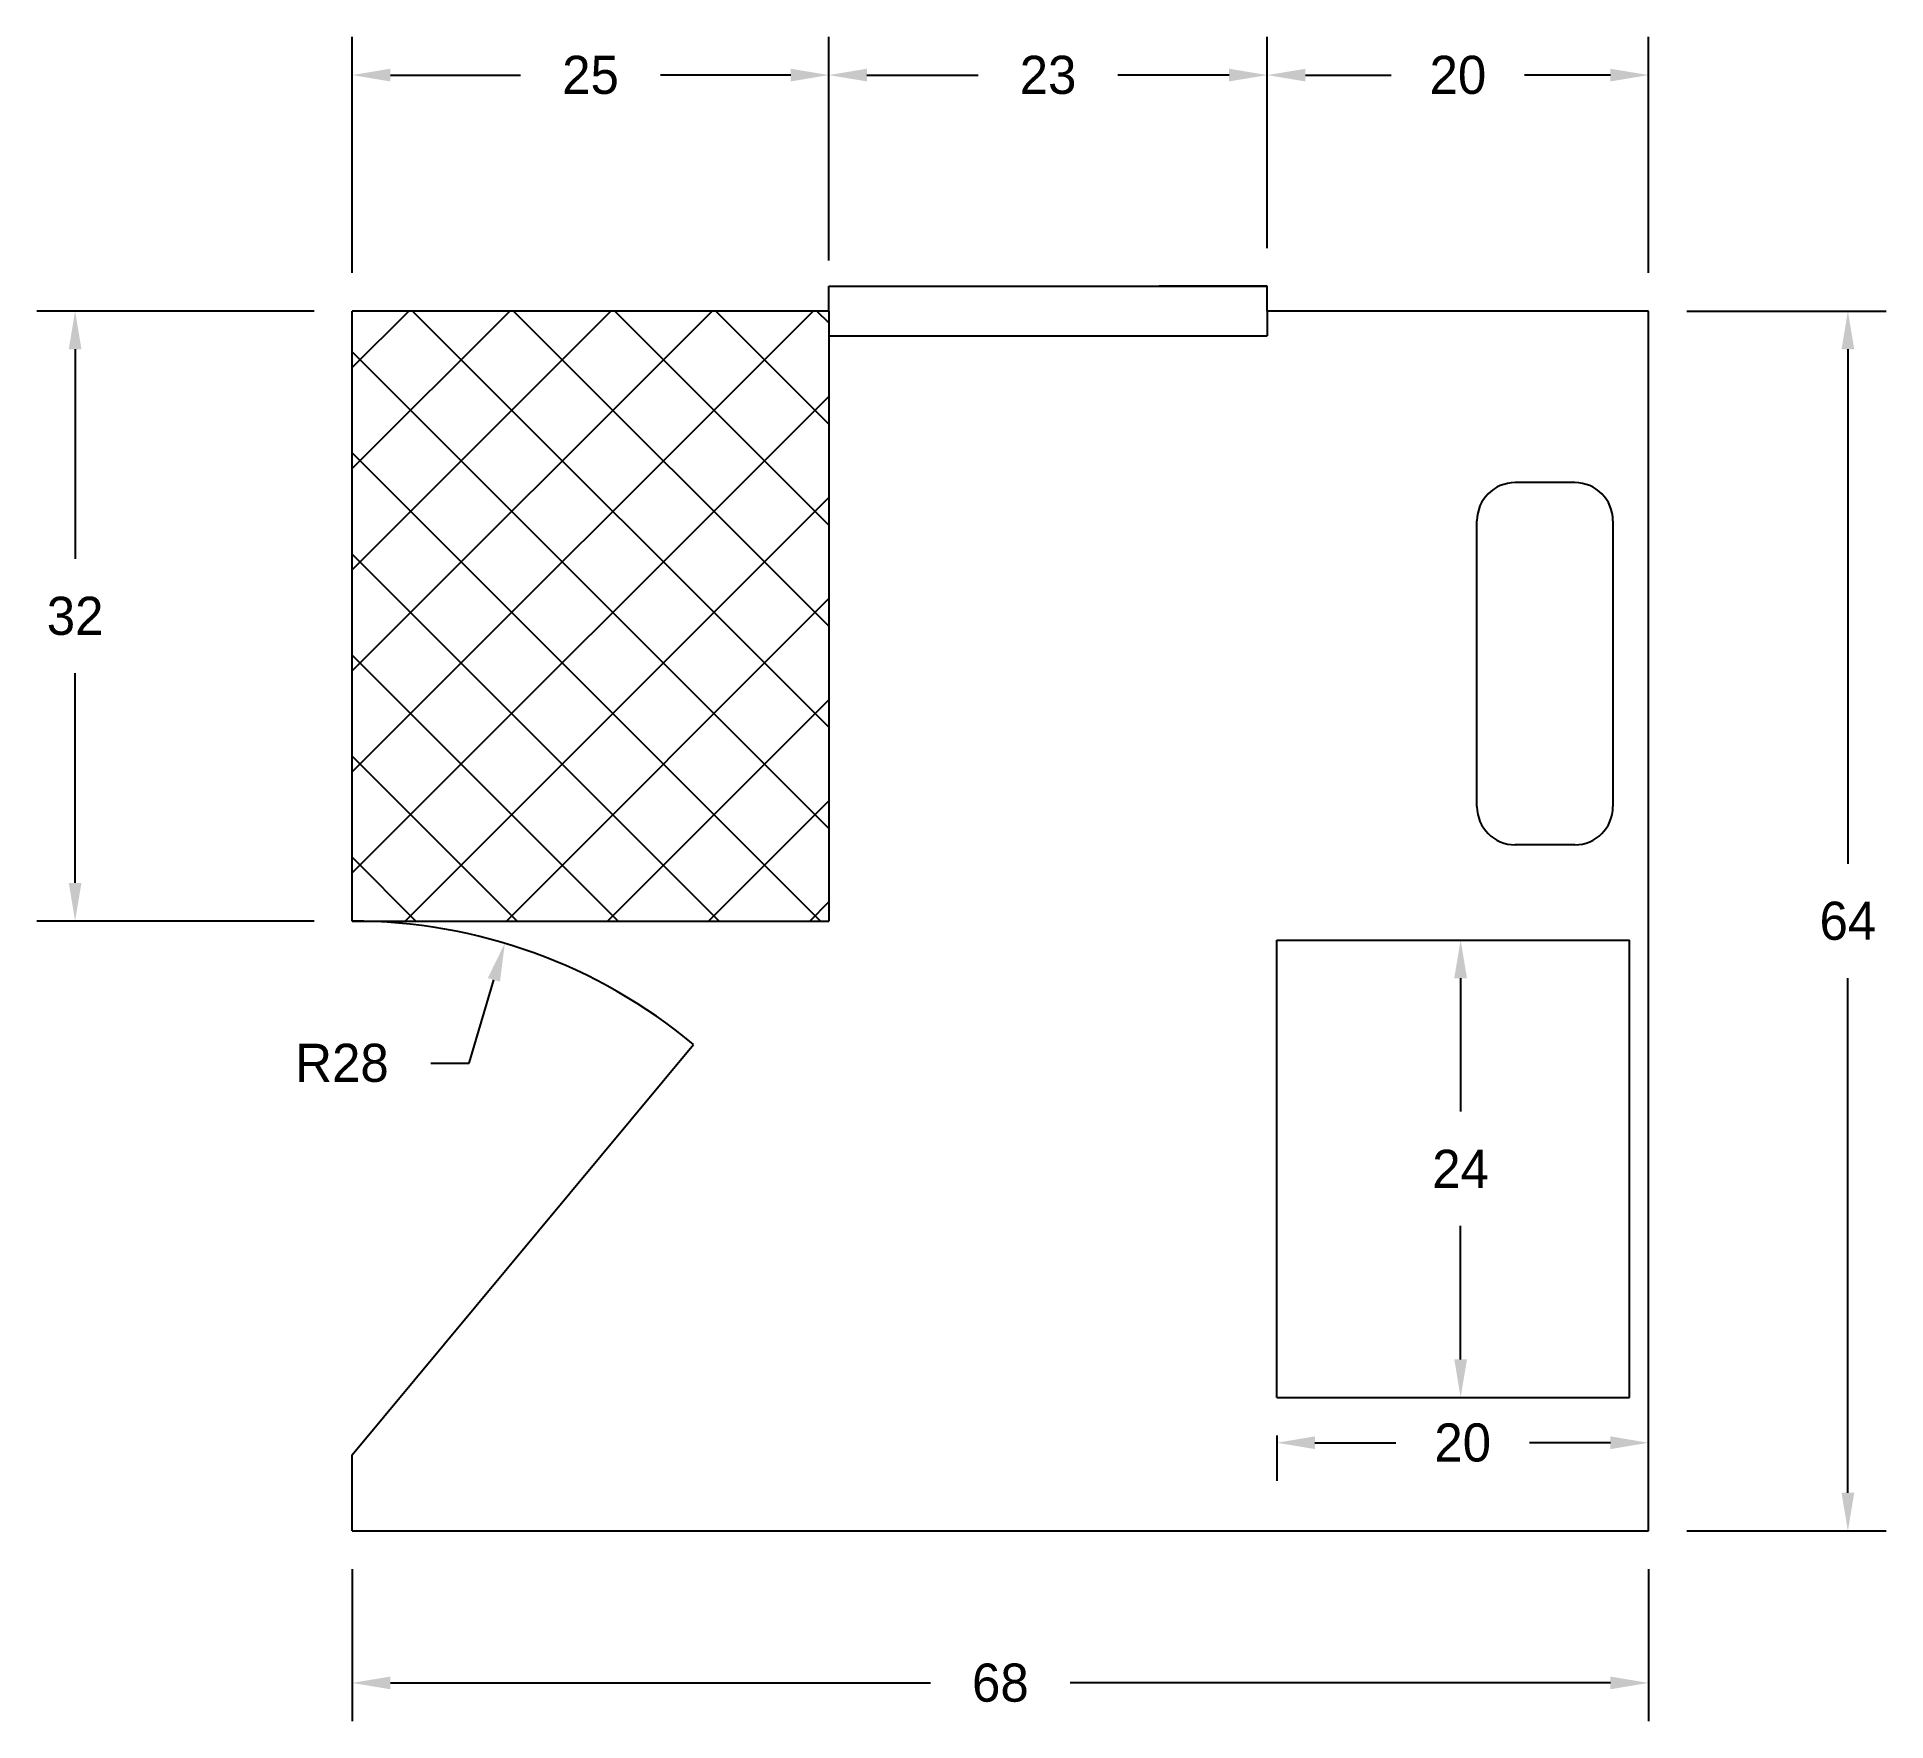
# Model space of a CAD drawing. Header units: inches. Extents: x 1.6 to 98.6, y -5.1 to 83.2.
import ezdxf

# ---------------------------------------------------------------- set-up
doc = ezdxf.new("R2010")
doc.units = ezdxf.units.IN
doc.header["$MEASUREMENT"] = 0
doc.dimstyles.get("Standard").update_dxf_attribs({"dimtxt": 2, "dimasz": 2, "dimexe": 2, "dimexo": 2, "dimgap": 2, "dimtad": 0, "dimtih": 1, "dimtoh": 1, "dimdec": 0, "dimzin": 0, "dimdsep": 46, "dimtxsty": 'Standard', "dimcen": 2, "dimclrd": 5, "dimclre": 5, "dimclrt": 5, "dimadec": 0, "dimazin": 0, "dimtfac": 1, "dimtdec": 0, "dimtofl": 0, "dimtmove": 0, "dimatfit": 3, "dimfxl": 0, "dimtolj": 1, "dimtzin": 0, "dimarcsym": 0})

# ---------------------------------------------------------------- blocks, each defined once
blk = doc.blocks.new('*D3')
at = {"color": 5, "lineweight": -2}
for p, q in [((24.283, 29.393), (25.585, 33.76)), ((22.283, 29.393), (24.283, 29.393))]:
    blk.add_line(p, q, dxfattribs=at)
at = {"color": 5}
blk.add_solid([(25.266, 33.855), (25.905, 33.664), (26.157, 35.676)], dxfattribs=at)
at = {"layer": 'Defpoints', "color": 0}
for p in [(26.157, 35.676), (18.152, 8.845)]:
    blk.add_point(p, dxfattribs=at)
at = {"color": 5, "insert": (17.616, 29.393), "char_height": 2, "attachment_point": 5}
blk.add_mtext('\\A1;R28', dxfattribs=at)
blk = doc.blocks.new('*D4')
at = {"color": 5, "lineweight": -2}
for p, q in [((16.152, 68.845), (1.617, 68.845)), ((3.617, 66.845), (3.617, 55.845)), ((3.617, 38.845), (3.617, 49.845)), ((16.152, 36.845), (1.617, 36.845))]:
    blk.add_line(p, q, dxfattribs=at)
at = {"color": 5}
for points in [[(3.283, 66.845), (3.95, 66.845), (3.617, 68.845)], [(3.283, 38.845), (3.95, 38.845), (3.617, 36.845)]]:
    blk.add_solid(points, dxfattribs=at)
at = {"layer": 'Defpoints', "color": 0}
for p in [(3.617, 68.845), (18.152, 68.845), (18.152, 36.845)]:
    blk.add_point(p, dxfattribs=at)
at = {"color": 5, "insert": (3.617, 52.845), "char_height": 2, "attachment_point": 5}
blk.add_mtext('\\A1;32', dxfattribs=at)
blk = doc.blocks.new('*D5')
at = {"color": 5, "lineweight": -2}
for p, q in [((18.152, 70.845), (18.152, 83.227)), ((43.152, 71.496), (43.152, 83.227)), ((20.152, 81.227), (26.985, 81.227)), ((41.152, 81.227), (34.318, 81.227))]:
    blk.add_line(p, q, dxfattribs=at)
at = {"color": 5}
for points in [[(20.152, 81.56), (20.152, 80.894), (18.152, 81.227)], [(41.152, 81.56), (41.152, 80.894), (43.152, 81.227)]]:
    blk.add_solid(points, dxfattribs=at)
at = {"layer": 'Defpoints', "color": 0}
for p in [(43.152, 81.227), (43.152, 69.496), (18.152, 68.845)]:
    blk.add_point(p, dxfattribs=at)
at = {"color": 5, "insert": (30.652, 81.227), "char_height": 2, "attachment_point": 5}
blk.add_mtext('\\A1;25', dxfattribs=at)
blk = doc.blocks.new('*D6')
at = {"color": 5, "lineweight": -2}
for p, q in [((43.152, 72.496), (43.152, 83.227)), ((66.152, 72.496), (66.152, 83.227)), ((45.152, 81.227), (50.985, 81.227)), ((64.152, 81.227), (58.318, 81.227))]:
    blk.add_line(p, q, dxfattribs=at)
at = {"color": 5}
for points in [[(45.152, 81.56), (45.152, 80.894), (43.152, 81.227)], [(64.152, 81.56), (64.152, 80.894), (66.152, 81.227)]]:
    blk.add_solid(points, dxfattribs=at)
at = {"layer": 'Defpoints', "color": 0}
for p in [(66.152, 81.227), (43.152, 70.496), (66.152, 70.496)]:
    blk.add_point(p, dxfattribs=at)
at = {"color": 5, "insert": (54.652, 81.227), "char_height": 2, "attachment_point": 5}
blk.add_mtext('\\A1;23', dxfattribs=at)
blk = doc.blocks.new('*D7')
at = {"color": 5, "lineweight": -2}
for p, q in [((18.152, 2.845), (18.152, -5.127)), ((86.152, 2.845), (86.152, -5.127)), ((20.152, -3.127), (48.485, -3.127)), ((84.152, -3.127), (55.818, -3.127))]:
    blk.add_line(p, q, dxfattribs=at)
at = {"color": 5}
for points in [[(20.152, -2.794), (20.152, -3.461), (18.152, -3.127)], [(84.152, -2.794), (84.152, -3.461), (86.152, -3.127)]]:
    blk.add_solid(points, dxfattribs=at)
at = {"layer": 'Defpoints', "color": 0}
for p in [(18.152, 4.845), (86.152, 4.845), (86.152, -3.127)]:
    blk.add_point(p, dxfattribs=at)
at = {"color": 5, "insert": (52.152, -3.127), "char_height": 2, "attachment_point": 5}
blk.add_mtext('\\A1;68', dxfattribs=at)
blk = doc.blocks.new('*D8')
at = {"color": 5, "lineweight": -2}
for p, q in [((88.152, 68.845), (98.607, 68.845)), ((96.607, 66.845), (96.607, 39.845)), ((96.607, 6.845), (96.607, 33.845)), ((88.152, 4.845), (98.607, 4.845))]:
    blk.add_line(p, q, dxfattribs=at)
at = {"color": 5}
for points in [[(96.274, 66.845), (96.941, 66.845), (96.607, 68.845)], [(96.274, 6.845), (96.941, 6.845), (96.607, 4.845)]]:
    blk.add_solid(points, dxfattribs=at)
at = {"layer": 'Defpoints', "color": 0}
for p in [(86.152, 68.845), (86.152, 4.845), (96.607, 4.845)]:
    blk.add_point(p, dxfattribs=at)
at = {"color": 5, "insert": (96.607, 36.845), "char_height": 2, "attachment_point": 5}
blk.add_mtext('\\A1;64', dxfattribs=at)
blk = doc.blocks.new('*D10')
at = {"color": 5, "lineweight": -2}
for p, q in [((66.652, 9.845), (66.652, 7.473)), ((68.652, 9.473), (72.902, 9.473)), ((84.152, 9.473), (79.902, 9.473))]:
    blk.add_line(p, q, dxfattribs=at)
at = {"color": 5}
for points in [[(68.652, 9.807), (68.652, 9.14), (66.652, 9.473)], [(84.152, 9.807), (84.152, 9.14), (86.152, 9.473)]]:
    blk.add_solid(points, dxfattribs=at)
at = {"layer": 'Defpoints', "color": 0}
for p in [(66.652, 11.845), (86.152, 9.473), (86.152, 9.473)]:
    blk.add_point(p, dxfattribs=at)
at = {"color": 5, "insert": (76.402, 9.473), "char_height": 2, "attachment_point": 5}
blk.add_mtext('\\A1;20', dxfattribs=at)
blk = doc.blocks.new('*D11')
at = {"color": 5, "lineweight": -2}
for p, q in [((68.652, 35.845), (78.293, 35.845)), ((76.293, 33.845), (76.293, 26.845)), ((76.293, 13.845), (76.293, 20.845)), ((68.652, 11.845), (78.293, 11.845))]:
    blk.add_line(p, q, dxfattribs=at)
at = {"color": 5}
for points in [[(75.96, 33.845), (76.626, 33.845), (76.293, 35.845)], [(75.96, 13.845), (76.626, 13.845), (76.293, 11.845)]]:
    blk.add_solid(points, dxfattribs=at)
at = {"layer": 'Defpoints', "color": 0}
for p in [(66.652, 35.845), (66.652, 11.845), (76.293, 11.845)]:
    blk.add_point(p, dxfattribs=at)
at = {"color": 5, "insert": (76.293, 23.845), "char_height": 2, "attachment_point": 5}
blk.add_mtext('\\A1;24', dxfattribs=at)
blk = doc.blocks.new('*D12')
at = {"color": 5, "lineweight": -2}
for p, q in [((66.152, 72.148), (66.152, 83.227)), ((86.152, 70.845), (86.152, 83.227)), ((68.152, 81.227), (72.652, 81.227)), ((84.152, 81.227), (79.652, 81.227))]:
    blk.add_line(p, q, dxfattribs=at)
at = {"color": 5}
for points in [[(68.152, 81.56), (68.152, 80.894), (66.152, 81.227)], [(84.152, 81.56), (84.152, 80.894), (86.152, 81.227)]]:
    blk.add_solid(points, dxfattribs=at)
at = {"layer": 'Defpoints', "color": 0}
for p in [(86.152, 81.227), (66.152, 70.148), (86.152, 68.845)]:
    blk.add_point(p, dxfattribs=at)
at = {"color": 5, "insert": (76.152, 81.227), "char_height": 2, "attachment_point": 5}
blk.add_mtext('\\A1;20', dxfattribs=at)

msp = doc.modelspace()

# ---------------------------------------------------------------- hatches: boundary and pattern name
h = msp.add_hatch()
h.set_pattern_fill('ANSI37', color=256, scale=30, style=0)
h.paths.add_polyline_path([(43.152, 68.845), (18.152, 68.845), (18.152, 36.845), (43.152, 36.845)])

# ---------------------------------------------------------------- linework, layer by layer
for p, q in [((43.152, 68.845), (43.152, 70.148)), ((43.152, 70.148), (66.152, 70.148)), ((66.152, 70.148), (60.479, 70.148)), ((60.479, 70.148), (66.152, 70.148)), ((66.152, 68.845), (66.152, 70.148)), ((18.152, 36.845), (18.152, 68.845)), ((43.152, 68.845), (18.152, 68.845)), ((43.152, 68.845), (43.152, 67.542)), ((43.152, 68.845), (43.152, 36.845)), ((86.152, 68.845), (66.152, 68.845)), ((66.152, 68.845), (66.152, 67.542)), ((86.152, 4.845), (86.152, 68.845)), ((43.152, 67.542), (66.152, 67.542)), ((82.284, 59.845), (79.152, 59.845)), ((77.152, 42.845), (77.152, 57.845)), ((84.284, 57.845), (84.284, 42.845)), ((82.284, 40.845), (79.152, 40.845)), ((18.152, 36.845), (43.152, 36.845)), ((66.652, 35.845), (85.152, 35.845)), ((66.652, 11.845), (66.652, 35.845)), ((85.152, 11.845), (85.152, 35.845)), ((18.152, 8.845), (36.057, 30.371)), ((66.652, 11.845), (85.152, 11.845)), ((18.152, 4.845), (18.152, 8.845)), ((18.152, 4.845), (86.152, 4.845))]:
    msp.add_line(p, q)
for centre, radius, start, end in [((79.152, 57.845), 2, 90, 180), ((82.284, 57.845), 2, 0, 90), ((79.152, 42.845), 2, 180, 270), ((82.284, 42.845), 2, 270, 0), ((18.152, 8.845), 28, 50.24649, 90)]:
    msp.add_arc(centre, radius, start, end)

# ---------------------------------------------------------------- dimensions: what is measured, and where the dimension line sits
for base, p1, p2, picture, middle in [((43.152, 81.227), (18.152, 68.845), (43.152, 69.496), '*D5', (30.652, 81.227)), ((66.152, 81.227), (43.152, 70.496), (66.152, 70.496), '*D6', (54.652, 81.227)), ((86.152, 81.227), (66.152, 70.148), (86.152, 68.845), '*D12', (76.152, 81.227)), ((86.15179711, 9.473398089), (66.65179711, 11.844946055), (86.15179711, 9.473398089), '*D10', (76.40179711, 9.473398089)), ((86.152, -3.127), (18.152, 4.845), (86.152, 4.845), '*D7', (52.152, -3.127))]:
    dim = msp.add_linear_dim(base=base, p1=p1, p2=p2, dimstyle='Standard')
    dim.commit()
    dim.dimension.update_dxf_attribs({"geometry": picture, "text_midpoint": middle})
for base, p1, p2, picture, middle in [((3.617, 68.845), (18.152, 36.845), (18.152, 68.845), '*D4', (3.617, 52.845)), ((96.607, 4.845), (86.152, 68.845), (86.152, 4.845), '*D8', (96.607, 36.845)), ((76.293, 11.845), (66.652, 35.845), (66.652, 11.845), '*D11', (76.293, 23.845))]:
    dim = msp.add_linear_dim(base=base, p1=p1, p2=p2, angle=90, dimstyle='Standard')
    dim.commit()
    dim.dimension.update_dxf_attribs({"geometry": picture, "text_midpoint": middle})
dim = msp.add_radius_dim(center=(18.152, 8.845), mpoint=(26.157, 35.676), dimstyle='Standard')
dim.commit()
dim.dimension.update_dxf_attribs({"geometry": '*D3', "text_midpoint": (17.616, 29.393), "dimtype": 164})

doc.saveas('drawing.dxf')
